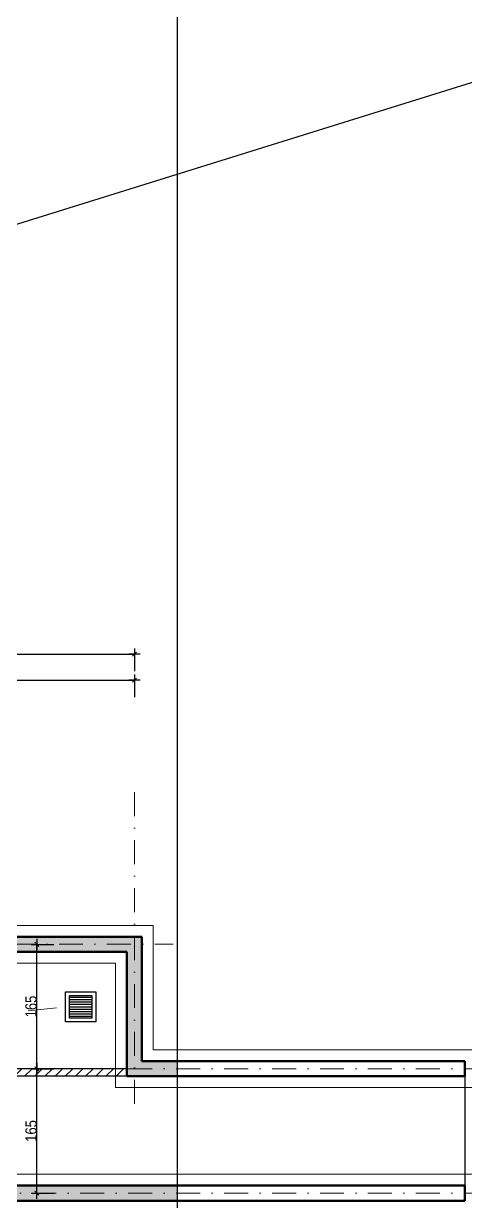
# Model space of a CAD drawing. Header units: centimetres. Extents: x 16433 to 114398, y -50094 to -12305.
# Drawn here: x 44979 to 45565, y -20130 to -18568 of the extents above; entities that cross this region are included whole.
import ezdxf

# ---------------------------------------------------------------- set-up
doc = ezdxf.new("R2010")
doc.units = ezdxf.units.CM
doc.header["$LTSCALE"] = 0.5
doc.linetypes.add('TIRETPT2', pattern=[12.7, 6.35, -3.175, 0, -3.175])
doc.linetypes.add('TIRETPTX2', pattern=[50.8, 25.4, -12.7, 0, -12.7])
doc.layers.get('0').update_dxf_attribs({"linetype": 'CONTINUOUS'})
doc.layers.get('DEFPOINTS').update_dxf_attribs({"linetype": 'CONTINUOUS'})
for name, color, linetype in [('01_cloisons', 1, 'CONTINUOUS'), ('01_cote_gen', 4, 'CONTINUOUS'), ('01_linteaux', 2, 'CONTINUOUS'), ('01_poch_murs', 253, 'CONTINUOUS'), ('01_texte', 230, 'CONTINUOUS'), ('AA_COTES', 2, 'CONTINUOUS')]:
    doc.layers.add(name, color=color, linetype=linetype)
for name, color, linetype, lineweight in [('01_murs_coup', 5, 'CONTINUOUS', 60), ('01_Reseaux', 5, 'TIRETPTX2', 18), ('01_sem', 42, 'CONTINUOUS', 15), ('01_tram_axes', 2, 'TIRETPTX2', 9)]:
    doc.layers.add(name, color=color, linetype=linetype, lineweight=lineweight)
doc.styles.add('STYLE2', font='ARIALN.TTF')
doc.dimstyles.new('JB50', dxfattribs={"dimscale": 0.1, "dimtxt": 150, "dimasz": 15, "dimexe": 0.1, "dimexo": 0.1, "dimgap": 0.09, "dimtad": 1, "dimdec": 1, "dimdsep": 46, "dimtxsty": 'STYLE2', "dimblk1": 'BOND_G', "dimblk2": 'BOND_D', "dimsah": 1, "dimcen": 1.5, "dimdle": 0.01, "dimse1": 1, "dimse2": 1, "dimclrd": 4, "dimclre": 2, "dimclrt": 6, "dimazin": 2, "dimtfac": 2.333333, "dimtdec": 1, "dimtix": 1, "dimtmove": 2, "dimatfit": 3, "dimldrblk": 'BOND_G', "dimfxl": 1, "dimtolj": 1, "dimtzin": 0, "dimarcsym": 0})

# ---------------------------------------------------------------- blocks, each defined once
blk = doc.blocks.new('BOND_G')
at = {"layer": 'AA_COTES', "color": 0}
for p, q in [((0, -5), (0, 15)), ((5, 0), (-5, 0)), ((1.8, 1.8), (-1.8, -1.8))]:
    blk.add_line(p, q, dxfattribs=at)
blk = doc.blocks.new('BOND_D')
at = {"layer": 'AA_COTES', "color": 0}
for p, q in [((5, 0), (-5, 0)), ((-1.8, -1.8), (1.8, 1.8)), ((0, 5), (0, -15))]:
    blk.add_line(p, q, dxfattribs=at)
blk = doc.blocks.new('*D277')
at = {"layer": '01_cote_gen', "color": 4, "lineweight": -2, "transparency": 16777216}
blk.add_line((44957.6, -19185), (44957.6, -19788), dxfattribs=at)
at = {"layer": 'DEFPOINTS', "color": 0, "transparency": 16777216}
for p in [(44934.9, -19183.5), (44957.6, -19789.5), (45176.9, -19789.5)]:
    blk.add_point(p, dxfattribs=at)
at = {"layer": '01_cote_gen', "color": 4, "lineweight": -2, "transparency": 16777216, "xscale": 1.5, "yscale": 1.5, "zscale": 1.5}
for name, p, rotation in [('BOND_G', (44957.6, -19183.5), 90), ('BOND_D', (44957.6, -19789.5), 270)]:
    blk.add_blockref(name, p, dxfattribs=dict(at, rotation=rotation))
at = {"layer": '01_cote_gen', "color": 6, "transparency": 16777216, "insert": (44950, -19486.5), "char_height": 15, "attachment_point": 5, "rotation": 90, "style": 'STYLE2'}
blk.add_mtext('\\A1;606', dxfattribs=at)
blk = doc.blocks.new('*D282')
at = {"layer": '01_cote_gen', "color": 4, "lineweight": -2, "transparency": 16777216}
blk.add_line((44996.2, -20118), (44996.2, -19956), dxfattribs=at)
at = {"layer": 'DEFPOINTS', "color": 0, "transparency": 16777216}
for p in [(44996.2, -19954.5), (45014.8, -19954.5), (45002.1, -20119.5)]:
    blk.add_point(p, dxfattribs=at)
at = {"layer": '01_cote_gen', "color": 4, "lineweight": -2, "transparency": 16777216, "xscale": 1.5, "yscale": 1.5, "zscale": 1.5}
for name, p, rotation in [('BOND_D', (44996.2, -19954.5), 90), ('BOND_G', (44996.2, -20119.5), 270)]:
    blk.add_blockref(name, p, dxfattribs=dict(at, rotation=rotation))
at = {"layer": '01_cote_gen', "color": 6, "transparency": 16777216, "insert": (44988.5, -20037), "char_height": 15, "attachment_point": 5, "rotation": 90, "style": 'STYLE2'}
blk.add_mtext('\\A1;165', dxfattribs=at)
blk = doc.blocks.new('*D283')
at = {"layer": '01_cote_gen', "color": 4, "lineweight": -2, "transparency": 16777216}
blk.add_line((44996.2, -19953), (44996.2, -19791), dxfattribs=at)
at = {"layer": 'DEFPOINTS', "color": 0, "transparency": 16777216}
for p in [(44996.2, -19789.5), (45027.9, -19789.5), (45014.8, -19954.5)]:
    blk.add_point(p, dxfattribs=at)
at = {"layer": '01_cote_gen', "color": 4, "lineweight": -2, "transparency": 16777216, "xscale": 1.5, "yscale": 1.5, "zscale": 1.5}
for name, p, rotation in [('BOND_D', (44996.2, -19789.5), 90), ('BOND_G', (44996.2, -19954.5), 270)]:
    blk.add_blockref(name, p, dxfattribs=dict(at, rotation=rotation))
at = {"layer": '01_cote_gen', "color": 6, "transparency": 16777216, "insert": (44988.5, -19872), "char_height": 15, "attachment_point": 5, "rotation": 90, "style": 'STYLE2'}
blk.add_mtext('\\A1;165', dxfattribs=at)
blk = doc.blocks.new('*D284')
at = {"layer": '01_cote_gen', "color": 4, "lineweight": -2, "transparency": 16777216}
blk.add_line((44717.1, -19439), (45124.1, -19439), dxfattribs=at)
at = {"layer": 'DEFPOINTS', "color": 0, "transparency": 16777216}
for p in [(45125.6, -19439), (44715.6, -19461.5), (45125.6, -19575)]:
    blk.add_point(p, dxfattribs=at)
at = {"layer": '01_cote_gen', "color": 4, "lineweight": -2, "transparency": 16777216, "xscale": 1.5, "yscale": 1.5, "zscale": 1.5, "rotation": 180}
blk.add_blockref('BOND_G', (44715.6, -19439), dxfattribs=at)
at = {"layer": '01_cote_gen', "color": 4, "lineweight": -2, "transparency": 16777216, "xscale": 1.5, "yscale": 1.5, "zscale": 1.5}
blk.add_blockref('BOND_D', (45125.6, -19439), dxfattribs=at)
at = {"layer": '01_cote_gen', "color": 6, "transparency": 16777216, "insert": (44903.1, -19431.3), "char_height": 15, "attachment_point": 5, "style": 'STYLE2'}
blk.add_mtext('\\A1;410', dxfattribs=at)
blk = doc.blocks.new('*D285')
at = {"layer": '01_cote_gen', "color": 4, "lineweight": -2, "transparency": 16777216}
blk.add_line((44607.1, -19404.5), (45124.1, -19404.5), dxfattribs=at)
at = {"layer": 'DEFPOINTS', "color": 0, "transparency": 16777216}
for p in [(44605.6, -19323.3), (45125.6, -19404.5), (45125.6, -19598.3)]:
    blk.add_point(p, dxfattribs=at)
at = {"layer": '01_cote_gen', "color": 4, "lineweight": -2, "transparency": 16777216, "xscale": 1.5, "yscale": 1.5, "zscale": 1.5, "rotation": 180}
blk.add_blockref('BOND_G', (44605.6, -19404.5), dxfattribs=at)
at = {"layer": '01_cote_gen', "color": 4, "lineweight": -2, "transparency": 16777216, "xscale": 1.5, "yscale": 1.5, "zscale": 1.5}
blk.add_blockref('BOND_D', (45125.6, -19404.5), dxfattribs=at)
at = {"layer": '01_cote_gen', "color": 6, "transparency": 16777216, "insert": (44865.6, -19396.9), "char_height": 15, "attachment_point": 5, "style": 'STYLE2'}
blk.add_mtext('\\A1;520', dxfattribs=at)

msp = doc.modelspace()

# ---------------------------------------------------------------- hatches: boundary and pattern name
at = {"layer": '01_poch_murs'}
h = msp.add_hatch(color=256, dxfattribs=at)
h.dxf.hatch_style = 1
h.paths.add_polyline_path([(44615.633, -18398.484), (44595.633, -18398.484), (44595.633, -19173.484), (44415.633, -19173.484), (44415.633, -19193.484), (44595.633, -19193.484), (44595.633, -19698.484), (44695.633, -19698.484), (44695.633, -19799.484), (44715.633, -19799.484), (44715.633, -19678.484), (44615.633, -19678.484)])
h.paths.add_polyline_path([(45135.633, -19779.484), (44717.633, -19779.484), (44717.633, -19799.484), (45115.633, -19799.484), (45115.633, -19964.484), (45182.394, -19964.484), (45182.394, -19944.484), (45135.633, -19944.484)])
h = msp.add_hatch(dxfattribs=at)
h.set_pattern_fill('ANSI31', color=256, scale=3)
h.set_pattern_definition([(45, (-10233.557, 8782.937), (-6.7351921, 6.7351921), [])])
h.paths.add_polyline_path([(45115.633, -19954.484), (44717.633, -19954.484), (44717.633, -19964.484), (45115.633, -19964.484)])
h = msp.add_hatch(color=256, dxfattribs=at)
h.dxf.hatch_style = 1
h.paths.add_polyline_path([(45182.394, -20109.484), (44717.633, -20109.484), (44717.633, -20129.484), (45182.394, -20129.484)])
h.paths.add_polyline_path([(44715.633, -20109.484), (44695.633, -20109.484), (44695.633, -20258.484), (44695.633, -20338.484), (44695.633, -20765.484), (43998.633, -20765.484), (43998.633, -20715.484), (43982.633, -20715.484), (43982.633, -20765.484), (43464.633, -20765.484), (43464.633, -20715.484), (43448.633, -20715.484), (43448.633, -20765.484), (42658.633, -20765.484), (42658.633, -20559.484), (42638.633, -20559.484), (42638.633, -20785.484), (44715.633, -20785.484)])
at = {"layer": '01_texte'}
h = msp.add_hatch(dxfattribs=at)
h.set_pattern_fill('LINE', color=256, angle=180, style=0)
h.set_pattern_definition([(180, (45069.2906, -18297.3797), (-4e-16, -3.175), [])])
h.paths.add_polyline_path([(45039.291, -19857.385), (45039.291, -19887.385), (45069.291, -19887.385), (45069.291, -19857.385)])

# ---------------------------------------------------------------- linework, layer by layer
msp.add_line((45182.394, -16856.715), (45182.394, -21056.715))
at = {"layer": '01_cloisons'}
for p, q in [((45115.633, -19954.484), (44717.633, -19954.484)), ((45115.633, -19964.484), (44717.633, -19964.484)), ((45115.633, -19954.484), (45115.633, -19964.484))]:
    msp.add_line(p, q, dxfattribs=at)
at = {"layer": '01_linteaux'}
msp.add_line((45563.633, -19964.484), (45563.633, -20109.484), dxfattribs=at)
at = {"layer": '01_murs_coup', "linetype": 'Continuous', "lineweight": 50}
for p, q in [((44717.633, -19779.484), (45135.633, -19779.484)), ((45135.633, -19779.484), (45135.633, -19944.484)), ((44717.633, -19799.484), (45115.633, -19799.484)), ((45115.633, -19799.484), (45115.633, -19964.484)), ((45135.633, -19944.484), (45563.633, -19944.484)), ((45563.633, -19964.484), (45563.633, -19944.484)), ((45115.633, -19964.484), (45563.633, -19964.484)), ((44717.633, -20109.484), (45563.633, -20109.484)), ((45563.633, -20129.484), (45563.633, -20109.484)), ((44717.633, -20129.484), (45563.633, -20129.484))]:
    msp.add_line(p, q, dxfattribs=at)
at = {"layer": '01_poch_murs'}
msp.add_line((37832.394, -21056.715), (64082.109, -12882.714), dxfattribs=at)
at = {"layer": '01_Reseaux', "ltscale": 3}
msp.add_line((44074.435, -19978.484), (45034.291, -19872.385), dxfattribs=at)
at = {"layer": '01_sem', "linetype": 'Continuous'}
for p, q in [((44715.633, -19764.484), (45150.633, -19764.484)), ((45150.633, -19929.484), (45150.633, -19764.484)), ((44715.633, -19814.484), (45100.633, -19814.484)), ((45100.633, -19979.484), (45100.633, -19814.484)), ((46295.633, -19929.484), (45150.633, -19929.484)), ((46295.633, -19979.484), (45100.633, -19979.484)), ((46135.633, -20094.484), (44717.633, -20094.484))]:
    msp.add_line(p, q, dxfattribs=at)
at = {"layer": '01_texte'}
for p, q in [((45034.291, -19852.385), (45074.291, -19852.385)), ((45034.291, -19892.385), (45034.291, -19852.385)), ((45034.291, -19852.385), (45074.291, -19852.385)), ((45034.291, -19892.385), (45034.291, -19852.385)), ((45074.291, -19852.385), (45074.291, -19892.385)), ((45074.291, -19852.385), (45074.291, -19892.385)), ((45039.291, -19857.385), (45069.291, -19857.385)), ((45039.291, -19887.385), (45039.291, -19857.385)), ((45039.291, -19857.385), (45069.291, -19857.385)), ((45039.291, -19887.385), (45039.291, -19857.385)), ((45069.291, -19857.385), (45069.291, -19887.385)), ((45069.291, -19857.385), (45069.291, -19887.385)), ((45074.291, -19892.385), (45034.291, -19892.385)), ((45074.291, -19892.385), (45034.291, -19892.385)), ((45069.291, -19887.385), (45039.291, -19887.385)), ((45069.291, -19887.385), (45039.291, -19887.385))]:
    msp.add_line(p, q, dxfattribs=at)
at = {"layer": '01_tram_axes', "linetype": 'TIRETPT2', "ltscale": 10}
for p, q in [((45125.633, -20001.085), (45125.633, -19575.045)), ((44580.365, -19789.484), (45176.875, -19789.484)), ((46357.521, -19954.484), (45014.82, -19954.484)), ((46357.521, -20119.484), (44580.365, -20119.484))]:
    msp.add_line(p, q, dxfattribs=at)

# ---------------------------------------------------------------- dimensions: what is measured, and where the dimension line sits
at = {"layer": '01_cote_gen'}
for base, p1, p2, picture, middle in [((44957.622, -19789.484), (44934.884, -19183.484), (45176.875, -19789.484), '*D277', (44949.954, -19486.484)), ((44996.2, -19789.484), (45014.82, -19954.484), (45027.947, -19789.484), '*D283', (44988.532, -19871.984)), ((44996.2, -19954.484), (45002.079, -20119.484), (45014.82, -19954.484), '*D282', (44988.532, -20036.984))]:
    dim = msp.add_linear_dim(base=base, p1=p1, p2=p2, angle=90, dimstyle='JB50', dxfattribs=at)
    dim.commit()
    dim.dimension.update_dxf_attribs({"geometry": picture, "text_midpoint": middle})
dim = msp.add_linear_dim(base=(45125.633, -19404.527), p1=(44605.633, -19323.33), p2=(45125.633, -19598.253), dimstyle='JB50', dxfattribs=at)
dim.commit()
dim.dimension.update_dxf_attribs({"geometry": '*D285', "text_midpoint": (44865.633, -19396.86)})
dim = msp.add_linear_dim(base=(45125.633, -19438.952), p1=(44715.633, -19461.452), p2=(45125.633, -19575.045), dimstyle='JB50', dxfattribs=at)
dim.commit()
dim.dimension.update_dxf_attribs({"geometry": '*D284', "text_midpoint": (44903.105, -19431.284), "dimtype": 160})

doc.saveas('drawing.dxf')
